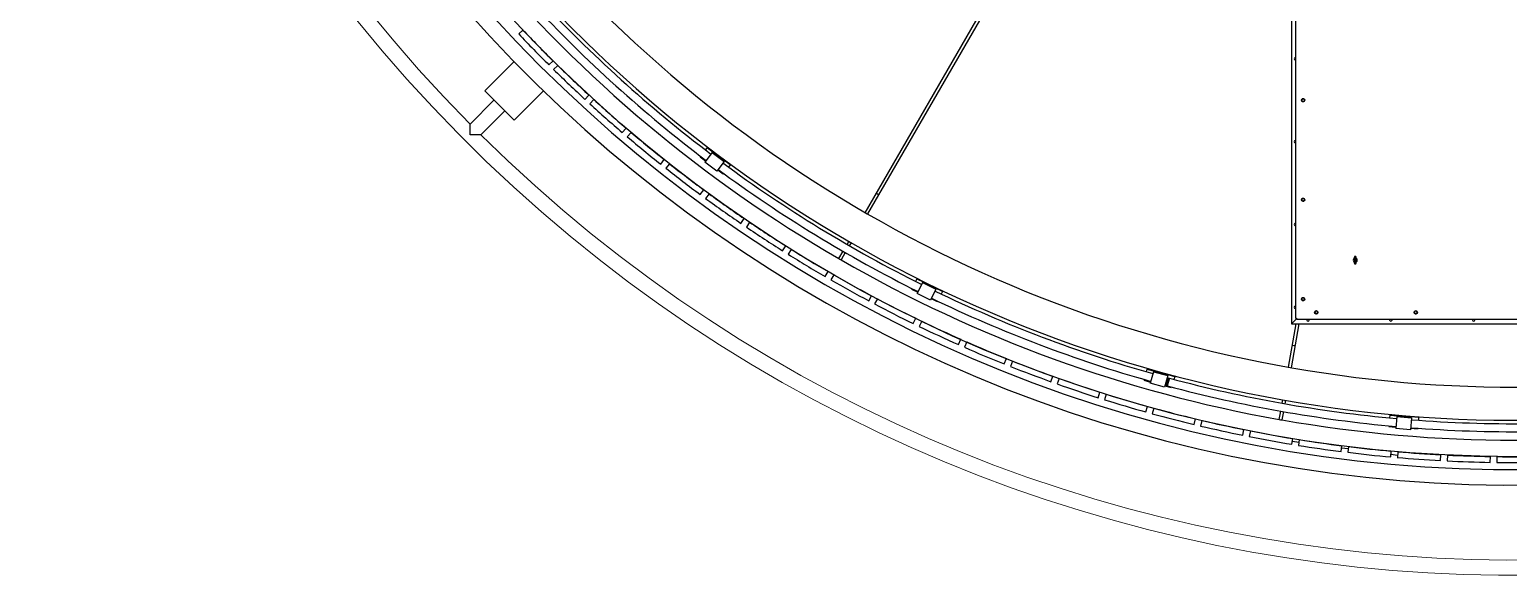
# Model space of a CAD drawing. Header units: millimetres. Extents: x 0 to 100323, y 0 to 59400.
# Drawn here: x 6287 to 15212, y 13250 to 16543 of the extents above; entities that cross this region are included whole.
import ezdxf

# ---------------------------------------------------------------- set-up
doc = ezdxf.new("R2010")
doc.units = ezdxf.units.MM
doc.header["$LTSCALE"] = 100
doc.layers.add('P_Condensate (CS)', color=40, linetype='Continuous', lineweight=18, true_color=0xffbf00)
doc.layers.add('Visible', color=7, linetype='Continuous', lineweight=25)

msp = doc.modelspace()

# ---------------------------------------------------------------- linework, layer by layer
at = {"layer": 'P_Condensate (CS)'}
for radius, start, end in [(8966, 45.96509, 314.03491), (8874, 135.297, 224.703), (8874, 225.297, 314.02992)]:
    msp.add_arc((15252.6, 22215.6), radius, start, end, dxfattribs=at)
at = {"layer": 'Visible'}
for p, q in [((11330.7, 15438.6), (15029.8, 21845.6)), ((15043.6, 21837.6), (11344.6, 15430.6)), ((13902.6, 17467), (13902.6, 14767)), ((13929.6, 14800), (13929.6, 17434)), ((9264.3, 16540.9), (9238.8, 16516.9)), ((9211.1, 16350.8), (9033.6, 16173.4)), ((9421.2, 16330.4), (9445.8, 16355.3)), ((9474.3, 16327.2), (9449.7, 16302.3)), ((9210.4, 15996.6), (9033.6, 16173.4)), ((9210.4, 15996.6), (9387.8, 16174.1)), ((9089.5, 16117.5), (8945.3, 15973.4)), ((9638.8, 16122.5), (9662.4, 16148.3)), ((9691.9, 16121.3), (9668.3, 16095.5)), ((9154.5, 16052.5), (9010.4, 15908.3)), ((9863.7, 15922.7), (9886.4, 15949.3)), ((9916.9, 15923.4), (9894.2, 15896.8)), ((10406.4, 15802.1), (10362.7, 15743.6)), ((10375.7, 15831.2), (10365.6, 15817.7)), ((10375.7, 15831.2), (10413.4, 15803.1)), ((10406.4, 15802.1), (10478.5, 15748.2)), ((10410.4, 15799.1), (10413.4, 15803.1)), ((10412.8, 15797.3), (10414, 15798.9)), ((10420.6, 15797.7), (10413.4, 15803.1)), ((10418.8, 15795.3), (10414, 15798.9)), ((10422.4, 15800.1), (10420.6, 15797.7)), ((10422.7, 15800.6), (10422.4, 15800.1)), ((10095.8, 15731.2), (10117.5, 15758.6)), ((10148.9, 15733.8), (10127.1, 15706.4)), ((10336.7, 15779), (10333.8, 15775.2)), ((10333.8, 15775.2), (10366.7, 15750.6)), ((10434.8, 15689.8), (10362.7, 15743.6)), ((10366.7, 15750.6), (10367.5, 15750)), ((10418.8, 15795.3), (10468.5, 15758.2)), ((10470.3, 15760.6), (10420.6, 15797.7)), ((10478.5, 15748.2), (10434.8, 15689.8)), ((10468.5, 15758.2), (10473.3, 15754.6)), ((10470.3, 15760.6), (10472, 15763)), ((10470.3, 15760.6), (10477.5, 15755.2)), ((10472.4, 15763.5), (10472, 15763)), ((10472.1, 15753), (10473.3, 15754.6)), ((10474.5, 15751.2), (10477.5, 15755.2)), ((10515.1, 15727.1), (10477.5, 15755.2)), ((10515.1, 15727.1), (10505, 15713.6)), ((10439.6, 15696.2), (10440.4, 15695.6)), ((10473.2, 15671), (10440.4, 15695.6)), ((10476.1, 15674.9), (10473.2, 15671)), ((10334.6, 15548.2), (10355.3, 15576.4)), ((10387.6, 15552.7), (10366.9, 15524.5)), ((10580, 15374), (10599.6, 15403)), ((10632.7, 15380.5), (10613.1, 15351.5)), ((11220.3, 15247.4), (11230.7, 15265.4)), ((10831.5, 15208.9), (10850.1, 15238.5)), ((10884, 15217.2), (10865.4, 15187.6)), ((11170.7, 15161.5), (11196.1, 15205.6)), ((11210, 15197.6), (11184.6, 15153.5)), ((11244.6, 15257.4), (11234.1, 15239.4)), ((14287.2, 15174.5), (14288.1, 15174.5)), ((14281.6, 15164.5), (14281.9, 15164.5)), ((14281.6, 15162.9), (14281.6, 15164.5)), ((14281.6, 15139.5), (14281.6, 15141)), ((14281.6, 15139.5), (14281.9, 15139.5)), ((14287.2, 15129.5), (14288.1, 15129.5)), ((14293.6, 15164.5), (14293.4, 15164.5)), ((14293.4, 15139.5), (14293.6, 15139.5)), ((14293.6, 15164.5), (14293.6, 15162.9)), ((14293.6, 15141), (14293.6, 15139.5)), ((11088.8, 15052.9), (11106.3, 15083.2)), ((11141, 15063.2), (11123.5, 15032.9)), ((11640.7, 15039.4), (11633.3, 15024.2)), ((11640.7, 15039.4), (11682.9, 15018.7)), ((11676.2, 15016.4), (11644.1, 14950.9)), ((11676.2, 15016.4), (11757, 14976.8)), ((11680.7, 15014.2), (11682.9, 15018.7)), ((11691, 15014.7), (11682.9, 15018.7)), ((11683.4, 15012.9), (11684.3, 15014.7)), ((11689.7, 15012), (11684.3, 15014.7)), ((11689.7, 15012), (11745.3, 14984.8)), ((11692.3, 15017.4), (11691, 15014.7)), ((11746.7, 14987.5), (11691, 15014.7)), ((11692.5, 15017.9), (11692.3, 15017.4)), ((11351.7, 14906.5), (11368.1, 14937.4)), ((11403.4, 14918.6), (11387, 14887.7)), ((11612, 14980.8), (11609.9, 14976.5)), ((11609.9, 14976.5), (11646.7, 14958.5)), ((11724.9, 14911.3), (11644.1, 14950.9)), ((11646.7, 14958.5), (11647.6, 14958)), ((11757, 14976.8), (11724.9, 14911.3)), ((11728.4, 14918.4), (11729.3, 14918)), ((11766.2, 14900), (11729.3, 14918)), ((11745.3, 14984.8), (11750.7, 14982.1)), ((11746.7, 14987.5), (11748, 14990.2)), ((11746.7, 14987.5), (11754.7, 14983.5)), ((11748.2, 14990.7), (11748, 14990.2)), ((11749.8, 14980.3), (11750.7, 14982.1)), ((11752.5, 14979), (11754.7, 14983.5)), ((11796.9, 14962.8), (11754.7, 14983.5)), ((11796.9, 14962.8), (11789.5, 14947.7)), ((11768.3, 14904.3), (11766.2, 14900)), ((11619.6, 14769.6), (11634.9, 14801.1)), ((11670.9, 14783.7), (11655.6, 14752.2)), ((13885.1, 14506), (13931.1, 14767)), ((13947.4, 14767), (13900.8, 14503.2)), ((13935.6, 14800), (13902.6, 14767)), ((13902.6, 14767), (13935.6, 14800)), ((13902.6, 14767), (16602.6, 14767)), ((13929.6, 14800), (13935.6, 14800)), ((13929.6, 14800), (13929.6, 14799.1)), ((13932.6, 14799.1), (13929.6, 14799.1)), ((13932.6, 14800), (13932.6, 14799.1)), ((13935.6, 14797), (13934.8, 14797)), ((13934.8, 14797), (13934.8, 14794)), ((13934.8, 14794), (13935.6, 14794)), ((13935.6, 14800), (13935.6, 14794)), ((16569.6, 14794), (13935.6, 14794)), ((11892.4, 14642.6), (11906.5, 14674.7)), ((11943.1, 14658.5), (11929, 14626.5)), ((12169.6, 14525.6), (12182.5, 14558.1)), ((12219.7, 14543.3), (12206.8, 14510.8)), ((13030.3, 14495.1), (13025.8, 14478.9)), ((13030.3, 14495.1), (13075.6, 14482.6)), ((13069.4, 14479.1), (13050, 14408.8)), ((13069.4, 14479.1), (13156.2, 14455.2)), ((13074.3, 14477.8), (13075.6, 14482.6)), ((13084.3, 14480.2), (13075.6, 14482.6)), ((13077.2, 14477), (13077.7, 14478.9)), ((13083.5, 14477.3), (13077.7, 14478.9)), ((13083.5, 14477.3), (13143.2, 14460.8)), ((13085.1, 14483.1), (13084.3, 14480.2)), ((13144, 14463.7), (13084.3, 14480.2)), ((13085.2, 14483.7), (13085.1, 14483.1)), ((13143.2, 14460.8), (13149, 14459.2)), ((13144, 14463.7), (13144.8, 14466.6)), ((13144, 14463.7), (13152.7, 14461.3)), ((13145, 14467.2), (13144.8, 14466.6)), ((13151.4, 14456.5), (13152.7, 14461.3)), ((13198, 14448.8), (13152.7, 14461.3)), ((12450.9, 14418.7), (12462.6, 14451.7)), ((12500.3, 14438.3), (12488.5, 14405.3)), ((13012.9, 14432.3), (13011.7, 14427.7)), ((13011.7, 14427.7), (13051.2, 14416.8)), ((13136.8, 14384.8), (13050, 14408.8)), ((13051.2, 14416.8), (13052.1, 14416.5)), ((13156.2, 14455.2), (13136.8, 14384.8)), ((13138.9, 14392.5), (13139.9, 14392.3)), ((13179.4, 14381.3), (13139.9, 14392.3)), ((13159.2, 14441.7), (13146.7, 14395.1)), ((13147.6, 14398.6), (13152.9, 14418.4)), ((13147.6, 14398.6), (13147.6, 14398.6)), ((13147.6, 14398.6), (13148.4, 14397.8)), ((13148.5, 14457.3), (13149, 14459.2)), ((13154.4, 14396.8), (13153.3, 14396.5)), ((13166, 14439.9), (13153.4, 14393.2)), ((13154.4, 14396.8), (13159.7, 14416.6)), ((13154.4, 14396.8), (13154.4, 14396.8)), ((13158.3, 14438.2), (13159.4, 14438.5)), ((13165, 14436.4), (13164.2, 14437.2)), ((13180.7, 14386), (13179.4, 14381.3)), ((13198, 14448.8), (13193.5, 14432.6)), ((12735.8, 14322.2), (12746.4, 14355.5)), ((12784.5, 14343.5), (12774, 14310.1)), ((13846.7, 14288.5), (13850.4, 14309)), ((13866.1, 14306.2), (13862.5, 14285.7)), ((13024.1, 14236), (13033.4, 14269.7)), ((13072, 14259), (13062.7, 14225.3)), ((13315.3, 14160.3), (13323.4, 14194.4)), ((13829.5, 14190.8), (13838.3, 14240.9)), ((13854.1, 14238.1), (13845.3, 14188.1)), ((14496.6, 14217.3), (14495.2, 14200.5)), ((14496.6, 14217.3), (14543.4, 14213.4)), ((14538, 14208.8), (14531.9, 14136.1)), ((14538, 14208.8), (14627.7, 14201.3)), ((14543, 14208.4), (14543.4, 14213.4)), ((14552.4, 14212.6), (14543.4, 14213.4)), ((14546, 14208.2), (14546.2, 14210.2)), ((14552.1, 14209.7), (14546.2, 14210.2)), ((14552.1, 14209.7), (14613.9, 14204.5)), ((14552.6, 14215.6), (14552.4, 14212.6)), ((14614.2, 14207.5), (14552.4, 14212.6)), ((14552.7, 14216.2), (14552.6, 14215.6)), ((14613.9, 14204.5), (14619.9, 14204)), ((14614.2, 14207.5), (14614.4, 14210.5)), ((14614.2, 14207.5), (14623.1, 14206.7)), ((14614.5, 14211), (14614.4, 14210.5)), ((14619.7, 14202), (14619.9, 14204)), ((14627.7, 14201.3), (14621.6, 14128.6)), ((14622.7, 14201.7), (14623.1, 14206.7)), ((14670, 14202.8), (14623.1, 14206.7)), ((14670, 14202.8), (14668.6, 14186)), ((13362.3, 14185.1), (13354.2, 14151.1)), ((13609.1, 14095.3), (13616, 14129.6)), ((13655.2, 14121.8), (13648.3, 14087.4)), ((14491.1, 14152.4), (14490.7, 14147.6)), ((14490.7, 14147.6), (14531.6, 14144.1)), ((14531.6, 14144.1), (14532.6, 14144.1)), ((14621.6, 14128.6), (14531.9, 14136.1)), ((14622.3, 14136.6), (14623.3, 14136.5)), ((14664.1, 14133.1), (14623.3, 14136.5)), ((14664.5, 14137.9), (14664.1, 14133.1)), ((13905, 14041), (13910.6, 14075.5)), ((13908, 14059.3), (13947.7, 14054.1)), ((13950.1, 14069.1), (13944.5, 14034.5)), ((14202.8, 13997.4), (14207.1, 14032.1)), ((14205.6, 14020.1), (14245.3, 14014.9)), ((14246.8, 14027.2), (14242.4, 13992.4)), ((14501.9, 13964.7), (14504.9, 13999.6)), ((14503.3, 13980.9), (14543, 13975.7)), ((14544.8, 13996), (14541.7, 13961.2)), ((14802, 13942.9), (14803.8, 13977.8)), ((14843.7, 13975.8), (14841.9, 13940.8)), ((15102.6, 13932), (15103.2, 13967)), ((15143.2, 13966.4), (15142.6, 13931.4))]:
    msp.add_line(p, q, dxfattribs=at)
for centre, radius in [((15252.6, 22215.6), 8250), ((13972.6, 16117), 10), ((13972.6, 15517), 10), ((13972.6, 14917), 10), ((14052.6, 14837), 10), ((14652.6, 14837), 10)]:
    msp.add_circle(centre, radius, dxfattribs=at)
for centre, radius, start, end in [((15252.6, 22215.6), 8420, 9.75585, 276.75081), ((15252.6, 22215.6), 8326.9, 9.19557, 276.32923), ((15252.6, 22215.6), 8030, 205.79, 303.30742), ((15252.6, 22215.6), 7830, 206.60031, 297.7969), ((15252.6, 22215.6), 8150, 220.05624, 239.94376), ((15252.6, 22215.6), 8099.1, 222.90474, 232.92659), ((15252.6, 22215.6), 8050.8, 222.90665, 232.92468), ((15252.6, 22215.6), 8285, 223.45896, 225.26326), ((15252.6, 22215.6), 8250, 223.45955, 225.26267), ((13927.6, 16367), 8, 75.45565, 284.54435), ((15252.6, 22215.6), 8285, 225.53988, 227.34419), ((15252.6, 22215.6), 8250, 225.54047, 227.3436), ((15252.6, 22215.6), 8285, 227.62081, 229.42511), ((15252.6, 22215.6), 8250, 227.6214, 229.42452), ((13972.6, 16117), 8, 147.87607, 207.87607), ((13972.6, 16117), 8, 207.87607, 267.87607), ((13972.6, 16117), 8, 87.87607, 147.87607), ((13972.6, 16117), 8, 267.87607, 327.87607), ((13972.6, 16117), 8, 27.87607, 87.87607), ((13972.6, 16117), 8, 327.87607, 27.87607), ((15252.6, 22215.6), 8285, 229.70173, 231.50603), ((15252.6, 22215.6), 8250, 229.70232, 231.50545), ((13927.6, 15867), 8, 75.45565, 284.54435), ((15252.6, 22215.6), 8250, 231.78325, 233.58637), ((15252.6, 22215.6), 8050.8, 233.56519, 243.58322), ((15252.6, 22215.6), 8285, 231.78266, 233.58696), ((15252.6, 22215.6), 8099.1, 233.56328, 243.58513), ((15252.6, 22215.6), 8250, 233.86417, 235.6673), ((15252.6, 22215.6), 7695, 239.94043, 240.05957), ((15252.6, 22215.6), 8285, 233.86358, 235.66788), ((13972.6, 15517), 8, 147.87607, 207.87607), ((13972.6, 15517), 8, 207.87607, 267.87607), ((13972.6, 15517), 8, 87.87607, 147.87607), ((13972.6, 15517), 8, 267.87607, 327.87607), ((13972.6, 15517), 8, 27.87607, 87.87607), ((13972.6, 15517), 8, 327.87607, 27.87607), ((15252.6, 22215.6), 8250, 235.9451, 237.74822), ((13927.6, 15367), 8, 75.45565, 284.54435), ((15252.6, 22215.6), 8285, 235.94451, 237.74881), ((15252.6, 22215.6), 8285, 238.02543, 239.82973), ((15252.6, 22215.6), 8250, 238.02602, 239.82915), ((15252.6, 22215.6), 8150, 239.94376, 240.05624), ((15252.6, 22215.6), 8150, 240.05624, 259.94376), ((14287.6, 15152), 12.5, 117.64713, 242.35287), ((14287.6, 15152), 12.5, 297.64713, 62.35287), ((15252.6, 22215.6), 8285, 240.10636, 241.91066), ((15252.6, 22215.6), 8250, 240.10695, 241.91007), ((15252.6, 22215.6), 8250, 242.18787, 243.991), ((15252.6, 22215.6), 8099.1, 244.22182, 254.24367), ((15252.6, 22215.6), 8050.8, 244.22373, 254.24176), ((13972.6, 14917), 8, 147.87607, 207.87607), ((13972.6, 14917), 8, 207.87607, 267.87607), ((13972.6, 14917), 8, 87.87607, 147.87607), ((13972.6, 14917), 8, 267.87607, 327.87607), ((13972.6, 14917), 8, 27.87607, 87.87607), ((13972.6, 14917), 8, 327.87607, 27.87607), ((15252.6, 22215.6), 8285, 242.18728, 243.99158), ((13927.6, 14867), 8, 75.45565, 284.54435), ((14052.6, 14837), 8, 158.11971, 218.11971), ((14052.6, 14837), 8, 98.11971, 158.11971), ((14052.6, 14837), 8, 218.11971, 278.11971), ((14052.6, 14837), 8, 38.11971, 98.11971), ((14052.6, 14837), 8, 278.11971, 338.11971), ((14052.6, 14837), 8, 338.11971, 38.11971), ((14652.6, 14837), 8, 158.11971, 218.11971), ((14652.6, 14837), 8, 98.11971, 158.11971), ((14652.6, 14837), 8, 218.11971, 278.11971), ((14652.6, 14837), 8, 38.11971, 98.11971), ((14652.6, 14837), 8, 278.11971, 338.11971), ((14652.6, 14837), 8, 338.11971, 38.11971), ((15252.6, 22215.6), 8285, 244.26821, 246.07251), ((15252.6, 22215.6), 8250, 244.2688, 246.07192), ((14002.6, 14792), 8, 165.45565, 14.54435), ((14502.6, 14792), 8, 165.45565, 14.54435), ((15002.6, 14792), 8, 165.45565, 14.54435), ((15252.6, 22215.6), 8250, 246.34972, 248.15285), ((15252.6, 22215.6), 7695, 259.94043, 260.05957), ((15252.6, 22215.6), 8285, 246.34913, 248.15343), ((15252.6, 22215.6), 8285, 248.43006, 250.23436), ((15252.6, 22215.6), 8250, 248.43065, 250.23377), ((15252.6, 22215.6), 8285, 250.51098, 252.31528), ((15252.6, 22215.6), 8250, 250.51157, 252.3147), ((15252.6, 22215.6), 8099.1, 254.88036, 254.92857), ((13152, 14401.3), 5, 224.83368, 285.07312), ((15252.6, 22215.6), 8050.8, 254.88227, 254.92857), ((15252.6, 22215.6), 8099.1, 254.97824, 264.90221), ((13160.7, 14433.7), 5, 44.83368, 105.07312), ((15252.6, 22215.6), 8050.8, 254.97824, 264.9003), ((15252.6, 22215.6), 8285, 252.59191, 254.39621), ((15252.6, 22215.6), 8250, 252.59249, 254.39562), ((15252.6, 22215.6), 8285, 254.67283, 256.47713), ((15252.6, 22215.6), 8250, 254.67342, 256.47655), ((15252.6, 22215.6), 8050.8, 265.54081, 275.55884), ((15252.6, 22215.6), 8285, 256.75376, 258.55806), ((15252.6, 22215.6), 8250, 256.75434, 258.55747), ((15252.6, 22215.6), 8250, 258.83527, 260.6384), ((15252.6, 22215.6), 8150, 259.94376, 260.05624), ((15252.6, 22215.6), 8150, 260.05624, 279.94376), ((15252.6, 22215.6), 8099.1, 265.5389, 275.56075), ((15252.6, 22215.6), 8285, 258.83468, 260.63898), ((15252.6, 22215.6), 8285, 260.91561, 262.71991), ((15252.6, 22215.6), 8250, 260.91619, 262.71932), ((15252.6, 22215.6), 8250, 262.99712, 264.80025), ((15252.6, 22215.6), 8285, 262.99653, 264.80083), ((15252.6, 22215.6), 8285, 265.07746, 266.88176), ((15252.6, 22215.6), 8250, 265.07804, 266.88117), ((15252.6, 22215.6), 8285, 267.15838, 268.96268), ((15252.6, 22215.6), 8250, 267.15897, 268.9621), ((15252.6, 22215.6), 8285, 269.23931, 271.04361), ((15252.6, 22215.6), 8250, 269.23989, 271.04302)]:
    msp.add_arc(centre, radius, start, end, dxfattribs=at)
for points, weights in [([(13965.9, 16121.2), (13964.7, 16119.4), (13963.4, 16117.3)], [1, 1.03814443452, 1.0003653387]), ([(13963.4, 16117.3), (13964.6, 16115.1), (13965.6, 16113.2)], [1.0003653387, 1.03814443452, 1]), ([(13965.6, 16113.2), (13966.6, 16111.3), (13967.7, 16109.1)], [1, 1.03814443452, 1.0003653387]), ([(13968.3, 16125.1), (13967, 16123), (13965.9, 16121.2)], [1.0003653387, 1.03814443452, 1]), ([(13967.7, 16109.1), (13970.2, 16109.1), (13972.3, 16109)], [1.0003653387, 1.03814443452, 1]), ([(13972.9, 16125), (13970.8, 16125), (13968.3, 16125.1)], [1, 1.03814443452, 1.0003653387]), ([(13972.3, 16109), (13974.5, 16108.9), (13977, 16108.8)], [1, 1.03814443452, 1.0003653387]), ([(13977.5, 16124.8), (13975.1, 16124.9), (13972.9, 16125)], [1.0003653387, 1.03814443452, 1]), ([(13977, 16108.8), (13978.3, 16110.9), (13979.4, 16112.7)], [1.0003653387, 1.03814443452, 1]), ([(13979.7, 16120.7), (13978.7, 16122.6), (13977.5, 16124.8)], [1, 1.03814443452, 1.0003653387]), ([(13979.4, 16112.7), (13980.6, 16114.5), (13981.9, 16116.6)], [1, 1.03814443452, 1.0003653387]), ([(13981.9, 16116.6), (13980.7, 16118.8), (13979.7, 16120.7)], [1.0003653387, 1.03814443452, 1]), ([(13965.9, 15521.2), (13964.7, 15519.4), (13963.4, 15517.3)], [1, 1.03814443452, 1.0003653387]), ([(13963.4, 15517.3), (13964.6, 15515.1), (13965.6, 15513.2)], [1.0003653387, 1.03814443452, 1]), ([(13965.6, 15513.2), (13966.6, 15511.3), (13967.7, 15509.1)], [1, 1.03814443452, 1.0003653387]), ([(13968.3, 15525.1), (13967, 15523), (13965.9, 15521.2)], [1.0003653387, 1.03814443452, 1]), ([(13967.7, 15509.1), (13970.2, 15509.1), (13972.3, 15509)], [1.0003653387, 1.03814443452, 1]), ([(13972.9, 15525), (13970.8, 15525), (13968.3, 15525.1)], [1, 1.03814443452, 1.0003653387]), ([(13972.3, 15509), (13974.5, 15508.9), (13977, 15508.8)], [1, 1.03814443452, 1.0003653387]), ([(13977.5, 15524.8), (13975.1, 15524.9), (13972.9, 15525)], [1.0003653387, 1.03814443452, 1]), ([(13977, 15508.8), (13978.3, 15510.9), (13979.4, 15512.7)], [1.0003653387, 1.03814443452, 1]), ([(13979.7, 15520.7), (13978.7, 15522.6), (13977.5, 15524.8)], [1, 1.03814443452, 1.0003653387]), ([(13979.4, 15512.7), (13980.6, 15514.5), (13981.9, 15516.6)], [1, 1.03814443452, 1.0003653387]), ([(13981.9, 15516.6), (13980.7, 15518.8), (13979.7, 15520.7)], [1.0003653387, 1.03814443452, 1]), ([(14281.8, 15163), (14281.8, 15162.4), (14281.8, 15161.8)], [1, 1.03210525676, 1.06244661735]), ([(14281.8, 15142.1), (14281.8, 15141.5), (14281.8, 15140.9)], [1.06244661735, 1.03210525676, 1]), ([(14293.4, 15161.8), (14293.4, 15162.4), (14293.4, 15163)], [1.06244661735, 1.03210525676, 1]), ([(14293.4, 15140.9), (14293.4, 15141.5), (14293.4, 15142.1)], [1, 1.03210525676, 1.06244661735]), ([(13965.9, 14921.2), (13964.7, 14919.4), (13963.4, 14917.3)], [1, 1.03814443452, 1.0003653387]), ([(13963.4, 14917.3), (13964.6, 14915.1), (13965.6, 14913.2)], [1.0003653387, 1.03814443452, 1]), ([(13965.6, 14913.2), (13966.6, 14911.3), (13967.7, 14909.1)], [1, 1.03814443452, 1.0003653387]), ([(13968.3, 14925.1), (13967, 14923), (13965.9, 14921.2)], [1.0003653387, 1.03814443452, 1]), ([(13967.7, 14909.1), (13970.2, 14909.1), (13972.3, 14909)], [1.0003653387, 1.03814443452, 1]), ([(13972.9, 14925), (13970.8, 14925), (13968.3, 14925.1)], [1, 1.03814443452, 1.0003653387]), ([(13972.3, 14909), (13974.5, 14908.9), (13977, 14908.8)], [1, 1.03814443452, 1.0003653387]), ([(13977.5, 14924.8), (13975.1, 14924.9), (13972.9, 14925)], [1.0003653387, 1.03814443452, 1]), ([(13977, 14908.8), (13978.3, 14910.9), (13979.4, 14912.7)], [1.0003653387, 1.03814443452, 1]), ([(13979.7, 14920.7), (13978.7, 14922.6), (13977.5, 14924.8)], [1, 1.03814443452, 1.0003653387]), ([(13979.4, 14912.7), (13980.6, 14914.5), (13981.9, 14916.6)], [1, 1.03814443452, 1.0003653387]), ([(13981.9, 14916.6), (13980.7, 14918.8), (13979.7, 14920.7)], [1.0003653387, 1.03814443452, 1]), ([(14045.2, 14840), (14044.4, 14838), (14043.5, 14835.7)], [1, 1.03814443452, 1.0003653387]), ([(14043.5, 14835.7), (14045, 14833.7), (14046.3, 14832)], [1.0003653387, 1.03814443452, 1]), ([(14046.9, 14844.2), (14046, 14841.9), (14045.2, 14840)], [1.0003653387, 1.03814443452, 1]), ([(14046.3, 14832), (14047.7, 14830.3), (14049.2, 14828.4)], [1, 1.03814443452, 1.0003653387]), ([(14051.5, 14844.9), (14049.4, 14844.6), (14046.9, 14844.2)], [1, 1.03814443452, 1.0003653387]), ([(14049.2, 14828.4), (14051.6, 14828.8), (14053.8, 14829.1)], [1.0003653387, 1.03814443452, 1]), ([(14056.1, 14845.5), (14053.6, 14845.2), (14051.5, 14844.9)], [1.0003653387, 1.03814443452, 1]), ([(14053.8, 14829.1), (14055.9, 14829.4), (14058.3, 14829.7)], [1, 1.03814443452, 1.0003653387]), ([(14058.9, 14841.9), (14057.6, 14843.6), (14056.1, 14845.5)], [1, 1.03814443452, 1.0003653387]), ([(14058.3, 14829.7), (14059.3, 14832), (14060.1, 14834)], [1.0003653387, 1.03814443452, 1]), ([(14061.8, 14838.3), (14060.3, 14840.2), (14058.9, 14841.9)], [1.0003653387, 1.03814443452, 1]), ([(14060.1, 14834), (14060.9, 14836), (14061.8, 14838.3)], [1, 1.03814443452, 1.0003653387]), ([(14645.2, 14840), (14644.4, 14838), (14643.5, 14835.7)], [1, 1.03814443452, 1.0003653387]), ([(14643.5, 14835.7), (14645, 14833.7), (14646.3, 14832)], [1.0003653387, 1.03814443452, 1]), ([(14646.9, 14844.2), (14646, 14841.9), (14645.2, 14840)], [1.0003653387, 1.03814443452, 1]), ([(14646.3, 14832), (14647.7, 14830.3), (14649.2, 14828.4)], [1, 1.03814443452, 1.0003653387]), ([(14651.5, 14844.9), (14649.4, 14844.6), (14646.9, 14844.2)], [1, 1.03814443452, 1.0003653387]), ([(14649.2, 14828.4), (14651.6, 14828.8), (14653.8, 14829.1)], [1.0003653387, 1.03814443452, 1]), ([(14656.1, 14845.5), (14653.6, 14845.2), (14651.5, 14844.9)], [1.0003653387, 1.03814443452, 1]), ([(14653.8, 14829.1), (14655.9, 14829.4), (14658.3, 14829.7)], [1, 1.03814443452, 1.0003653387]), ([(14658.9, 14841.9), (14657.6, 14843.6), (14656.1, 14845.5)], [1, 1.03814443452, 1.0003653387]), ([(14658.3, 14829.7), (14659.3, 14832), (14660.1, 14834)], [1.0003653387, 1.03814443452, 1]), ([(14661.8, 14838.3), (14660.3, 14840.2), (14658.9, 14841.9)], [1.0003653387, 1.03814443452, 1]), ([(14660.1, 14834), (14660.9, 14836), (14661.8, 14838.3)], [1, 1.03814443452, 1.0003653387])]:
    msp.add_rational_spline(points, weights, degree=2, dxfattribs=at)
for points, knots in [([(8945.2, 15908.2), (8945.2, 15908.2), (8945.2, 15908.3), (8945.2, 15915.2), (8945.2, 15922.2), (8945.2, 15935.3), (8945.3, 15941.6), (8945.3, 15953.3), (8945.3, 15958.7), (8945.3, 15966.4), (8945.3, 15969.1), (8945.3, 15972.5), (8945.3, 15973.4), (8945.3, 15973.4)], [-20.735877, -20.735877, -20.735877, -20.735877, -20.730638, -20.730638, -18.191101, -18.191101, -15.772202, -15.772202, -13.349127, -13.349127, -11.535086, -11.535086, -9.95193, -9.95193, -9.95193, -9.95193]), ([(9010.4, 15908.3), (9010.4, 15908.3), (9009.5, 15908.3), (9006.1, 15908.3), (9003.4, 15908.3), (8995.7, 15908.3), (8990.2, 15908.3), (8978.6, 15908.3), (8972.3, 15908.2), (8959.2, 15908.2), (8952.2, 15908.2), (8945.3, 15908.2), (8945.2, 15908.2), (8945.2, 15908.2)], [-8.826028, -8.826028, -8.826028, -8.826028, -7.526188, -7.526188, -6.039908, -6.039908, -4.054041, -4.054041, -2.076188, -2.076188, 0, 0, 0.004289, 0.004289, 0.004289, 0.004289]), ([(14287.2, 15174.5), (14286.7, 15174.5), (14286.1, 15174.4), (14285.2, 15174.1), (14284.7, 15173.8), (14284, 15173.3), (14283.7, 15173), (14283.1, 15172.4), (14282.9, 15172.1), (14282.6, 15171.5), (14282.5, 15171.3), (14282.4, 15170.9), (14282.4, 15170.8), (14282.3, 15170.5), (14282.2, 15170.3), (14282.2, 15169.9), (14282.1, 15169.7), (14282.1, 15169.2), (14282.1, 15168.9), (14282, 15168.1), (14282, 15167.7), (14282, 15166.7), (14281.9, 15166.1), (14281.9, 15165.2), (14281.9, 15164.8), (14281.9, 15164.5)], [1.5707963, 1.5707963, 1.5707963, 1.5707963, 1.5788142, 1.5788142, 1.5876494, 1.5876494, 1.5992055, 1.5992055, 1.6163191, 1.6163191, 1.6395962, 1.6395962, 1.6668147, 1.6668147, 1.7070231, 1.7070231, 1.8003632, 1.8003632, 1.9574292, 1.9574292, 2.1144951, 2.1144951, 2.271561, 2.271561, 2.356126, 2.356126, 2.356126, 2.356126]), ([(14293.4, 15164.5), (14293.4, 15165.1), (14293.3, 15165.7), (14293.3, 15166.9), (14293.3, 15167.4), (14293.2, 15168.3), (14293.2, 15168.6), (14293.2, 15169.4), (14293.1, 15169.6), (14293.1, 15170.2), (14293, 15170.4), (14292.8, 15171.1), (14292.8, 15171.3), (14292.4, 15172), (14292.2, 15172.4), (14291.5, 15173.1), (14291.3, 15173.3), (14290.6, 15173.8), (14290, 15174.2), (14288.9, 15174.4), (14288.5, 15174.5), (14288.1, 15174.5)], [-2.356126, -2.356126, -2.356126, -2.356126, -2.19906, -2.19906, -2.0419941, -2.0419941, -1.8849282, -1.8849282, -1.7278623, -1.7278623, -1.6520791, -1.6520791, -1.6205185, -1.6205185, -1.5965469, -1.5965469, -1.5886689, -1.5886689, -1.5766894, -1.5766894, -1.5707963, -1.5707963, -1.5707963, -1.5707963]), ([(14281.9, 15139.5), (14281.9, 15138.8), (14281.9, 15138.2), (14282, 15137.1), (14282, 15136.6), (14282, 15135.7), (14282.1, 15135.3), (14282.1, 15134.6), (14282.1, 15134.3), (14282.2, 15133.7), (14282.2, 15133.5), (14282.4, 15132.9), (14282.5, 15132.6), (14282.9, 15132), (14283.1, 15131.6), (14283.8, 15130.8), (14284, 15130.6), (14284.7, 15130.1), (14285.3, 15129.8), (14286.4, 15129.5), (14286.8, 15129.5), (14287.2, 15129.5)], [-2.356126, -2.356126, -2.356126, -2.356126, -2.19906, -2.19906, -2.0419941, -2.0419941, -1.8849282, -1.8849282, -1.7278623, -1.7278623, -1.6520791, -1.6520791, -1.6205185, -1.6205185, -1.5965469, -1.5965469, -1.5886689, -1.5886689, -1.5766894, -1.5766894, -1.5707963, -1.5707963, -1.5707963, -1.5707963]), ([(14282.3, 15168.5), (14282.3, 15168.5), (14282.3, 15168.5), (14282.3, 15168.4), (14282.4, 15168.2), (14282.4, 15167.5), (14282.4, 15166.8), (14282.5, 15164.9), (14282.5, 15163.7), (14282.6, 15160.8), (14282.6, 15159.2), (14282.6, 15155.7), (14282.6, 15153.9), (14282.6, 15150.2), (14282.6, 15148.4), (14282.6, 15144.9), (14282.6, 15143.3), (14282.5, 15140.3), (14282.5, 15139), (14282.4, 15137), (14282.4, 15136.2), (14282.3, 15135.6), (14282.3, 15135.5), (14282.3, 15135.4), (14282.3, 15135.4), (14282.3, 15135.4)], [-1.378697, -1.378697, -1.378697, -1.378697, -1.340183, -1.340183, -1.192287, -1.192287, -0.939687, -0.939687, -0.637214, -0.637214, -0.323137, -0.323137, -0.006157, -0.006157, 0.311463, 0.311463, 0.628494, 0.628494, 0.942715, 0.942715, 1.24495, 1.24495, 1.357812, 1.357812, 1.378697, 1.378697, 1.378697, 1.378697]), ([(14288.1, 15129.5), (14288.6, 15129.5), (14289.1, 15129.6), (14290.1, 15129.9), (14290.5, 15130.1), (14291.3, 15130.6), (14291.6, 15130.9), (14292.2, 15131.6), (14292.3, 15131.9), (14292.7, 15132.4), (14292.7, 15132.6), (14292.9, 15133), (14292.9, 15133.2), (14293, 15133.5), (14293, 15133.6), (14293.1, 15134), (14293.1, 15134.2), (14293.2, 15134.7), (14293.2, 15135.1), (14293.3, 15135.8), (14293.3, 15136.3), (14293.3, 15137.3), (14293.3, 15137.8), (14293.4, 15138.8), (14293.4, 15139.1), (14293.4, 15139.5)], [1.5707963, 1.5707963, 1.5707963, 1.5707963, 1.5788142, 1.5788142, 1.5876494, 1.5876494, 1.5992055, 1.5992055, 1.6163191, 1.6163191, 1.6395962, 1.6395962, 1.6668147, 1.6668147, 1.7070231, 1.7070231, 1.8003632, 1.8003632, 1.9574292, 1.9574292, 2.1144951, 2.1144951, 2.271561, 2.271561, 2.356126, 2.356126, 2.356126, 2.356126]), ([(14292.9, 15135.4), (14292.9, 15135.4), (14292.9, 15135.4), (14292.9, 15135.5), (14292.9, 15135.8), (14292.9, 15136.5), (14292.8, 15137.2), (14292.8, 15139), (14292.7, 15140.3), (14292.7, 15143.1), (14292.7, 15144.7), (14292.6, 15148.2), (14292.6, 15150), (14292.6, 15153.7), (14292.6, 15155.5), (14292.7, 15159), (14292.7, 15160.7), (14292.7, 15163.6), (14292.8, 15164.9), (14292.8, 15167), (14292.9, 15167.7), (14292.9, 15168.3), (14292.9, 15168.5), (14292.9, 15168.5), (14292.9, 15168.5), (14292.9, 15168.5)], [-1.378697, -1.378697, -1.378697, -1.378697, -1.340183, -1.340183, -1.192287, -1.192287, -0.939687, -0.939687, -0.637214, -0.637214, -0.323137, -0.323137, -0.006157, -0.006157, 0.311463, 0.311463, 0.628494, 0.628494, 0.942715, 0.942715, 1.24495, 1.24495, 1.357812, 1.357812, 1.378697, 1.378697, 1.378697, 1.378697])]:
    msp.add_open_spline(points, degree=3, knots=knots, dxfattribs=at)
for points in [[(14281.8, 15161.8), (14281.8, 15160.2), (14282.2, 15158.7), (14282.6, 15157.4)], [(14282.6, 15146.6), (14282.2, 15145.3), (14281.8, 15143.8), (14281.8, 15142.1)], [(14292.7, 15157.4), (14293.1, 15158.6), (14293.4, 15160.2), (14293.4, 15161.8)], [(14293.4, 15142.1), (14293.4, 15143.7), (14293.1, 15145.3), (14292.7, 15146.6)]]:
    msp.add_open_spline(points, degree=3, dxfattribs=at)

doc.saveas('drawing.dxf')
